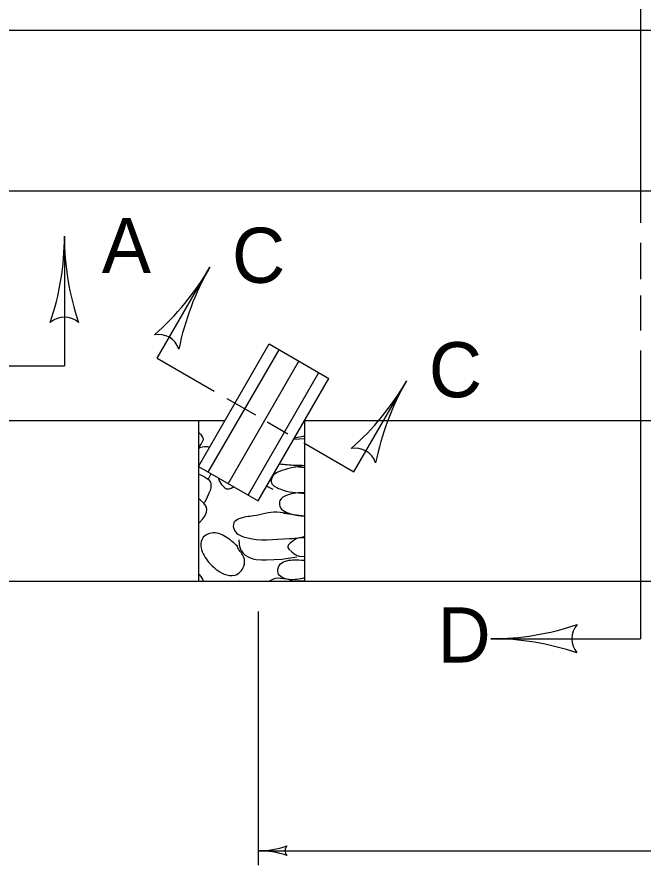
# Model space of a CAD drawing. Extents: x 1000 to 1036.3, y 1000 to 1071.3.
# Drawn here: x 1011.565 to 1014.291, y 1016.323 to 1020.015 of the extents above; entities that cross this region are included whole.
import ezdxf

# ---------------------------------------------------------------- set-up
doc = ezdxf.new("R2010")
doc.units = 0
doc.layers.add('Level 1', color=7, linetype='Continuous')

msp = doc.modelspace()

# ---------------------------------------------------------------- linework, layer by layer
at = {"layer": 'Level 1'}
for p, q in [((1014.2795, 1020.2078), (1014.2795, 1019.118)), ((1008.7359, 1019.9578), (1033.7641, 1019.9578)), ((1014.2795, 1019.7578), (1014.2795, 1019.118)), ((1011.2719, 1019.2578), (1014.7719, 1019.2578)), ((1011.7719, 1019.06), (1011.7719, 1018.4961)), ((1014.2795, 1019.0319), (1014.2795, 1018.874)), ((1012.1761, 1018.5291), (1012.4047, 1018.9249)), ((1014.2795, 1018.8023), (1014.2795, 1018.6492)), ((1012.355, 1018.0578), (1012.663, 1018.5913)), ((1012.663, 1018.5913), (1012.9228, 1018.4412)), ((1012.3983, 1018.0328), (1012.7063, 1018.5663)), ((1014.2795, 1018.5631), (1014.2795, 1017.3078)), ((1012.1761, 1018.5291), (1012.4233, 1018.3862)), ((1012.4849, 1017.9828), (1012.793, 1018.5162)), ((1010.9039, 1018.4961), (1011.7719, 1018.4961)), ((1012.5715, 1017.9328), (1012.8795, 1018.4663)), ((1012.6148, 1017.9078), (1012.9228, 1018.4413)), ((1013.0326, 1018.0341), (1013.2612, 1018.4299)), ((1012.4797, 1018.3537), (1012.6038, 1018.282)), ((1011.2719, 1018.2578), (1012.4705, 1018.2578)), ((1012.355, 1018.2578), (1012.355, 1017.5578)), ((1012.6549, 1018.2524), (1012.7453, 1018.2001)), ((1012.8169, 1018.2578), (1014.7719, 1018.2578)), ((1012.8169, 1018.2578), (1012.8169, 1017.5578)), ((1012.8169, 1018.1783), (1012.7712, 1018.1758)), ((1012.8138, 1018.1607), (1013.0326, 1018.0341)), ((1012.355, 1018.0578), (1012.6148, 1017.9078)), ((1012.8169, 1018.0522), (1012.7765, 1018.0558)), ((1012.6807, 1017.9573), (1012.6518, 1017.9718)), ((1012.8169, 1017.8408), (1012.7259, 1017.8534)), ((1008.7359, 1017.5578), (1033.7641, 1017.5578)), ((1012.8169, 1017.5603), (1012.7712, 1017.5578)), ((1012.6148, 1017.4267), (1012.6148, 1016.3225)), ((1013.6288, 1017.3078), (1014.2795, 1017.3078)), ((1012.6148, 1016.385), (1022.6148, 1016.385))]:
    msp.add_line(p, q, dxfattribs=at)
for points in [[(1012.355, 1018.2074), (1012.3583, 1018.205)], [(1012.3583, 1018.205), (1012.3663, 1018.1968)], [(1012.3663, 1018.1968), (1012.3709, 1018.19)], [(1012.3743, 1018.1704), (1012.3666, 1018.1563)], [(1012.3709, 1018.19), (1012.3735, 1018.1848)], [(1012.3735, 1018.1848), (1012.3754, 1018.1773)], [(1012.3753, 1018.1738), (1012.3743, 1018.1704)], [(1012.3754, 1018.1773), (1012.3753, 1018.1738)], [(1012.7803, 1018.1827), (1012.7737, 1018.1829)], [(1012.8116, 1018.1887), (1012.7803, 1018.1827)], [(1012.8169, 1018.1908), (1012.8116, 1018.1887)], [(1012.3585, 1018.146), (1012.355, 1018.1426)], [(1012.355, 1018.1351), (1012.3573, 1018.1374)], [(1012.3573, 1018.1374), (1012.3651, 1018.1418)], [(1012.3666, 1018.1563), (1012.3585, 1018.146)], [(1012.3651, 1018.1418), (1012.3812, 1018.1455)], [(1012.3812, 1018.1455), (1012.3943, 1018.1451)], [(1012.3943, 1018.1451), (1012.4038, 1018.1423)], [(1012.355, 1018.0238), (1012.3622, 1018.0225)], [(1012.3622, 1018.0225), (1012.3823, 1018.0133)], [(1012.4089, 1018.0265), (1012.3983, 1018.0026)], [(1012.409, 1018.0267), (1012.4089, 1018.0265)], [(1012.3823, 1018.0133), (1012.3912, 1018.0073)], [(1012.3912, 1018.0073), (1012.3973, 1018.0023)], [(1012.3973, 1018.0023), (1012.4047, 1017.9938)], [(1012.4047, 1017.9938), (1012.4073, 1017.989)], [(1012.4073, 1017.989), (1012.4089, 1017.9839)], [(1012.4427, 1018.0072), (1012.4428, 1018.0053)], [(1012.4428, 1018.0053), (1012.4463, 1017.9948)], [(1012.4463, 1017.9948), (1012.4565, 1017.9796)], [(1012.4058, 1017.9533), (1012.4009, 1017.9413)], [(1012.4091, 1017.9653), (1012.4058, 1017.9533)], [(1012.4089, 1017.9839), (1012.4099, 1017.9734)], [(1012.4099, 1017.9734), (1012.4091, 1017.9653)], [(1012.4565, 1017.9796), (1012.4702, 1017.9653)], [(1012.4702, 1017.9653), (1012.4741, 1017.9623)], [(1012.4741, 1017.9623), (1012.4778, 1017.9608)], [(1012.4778, 1017.9608), (1012.4848, 1017.9602)], [(1012.4848, 1017.9602), (1012.4902, 1017.961)], [(1012.4902, 1017.961), (1012.498, 1017.9638)], [(1012.498, 1017.9638), (1012.5048, 1017.9679)], [(1012.5048, 1017.9679), (1012.5074, 1017.9698)], [(1012.365, 1017.9107), (1012.355, 1017.917)], [(1012.3907, 1017.9163), (1012.3853, 1017.9061)], [(1012.4009, 1017.9413), (1012.3907, 1017.9163)], [(1012.3773, 1017.8998), (1012.365, 1017.9107)], [(1012.3839, 1017.8917), (1012.3773, 1017.8998)], [(1012.3826, 1017.9028), (1012.3797, 1017.9013)], [(1012.3853, 1017.9061), (1012.3826, 1017.9028)], [(1012.3903, 1017.8801), (1012.3839, 1017.8917)], [(1012.3922, 1017.8698), (1012.3903, 1017.8801)], [(1012.3743, 1017.8294), (1012.3828, 1017.8416)], [(1012.3828, 1017.8416), (1012.3878, 1017.8513)], [(1012.3878, 1017.8513), (1012.3905, 1017.8588)], [(1012.3905, 1017.8588), (1012.3922, 1017.8698)], [(1012.355, 1017.8097), (1012.3599, 1017.8135)], [(1012.3599, 1017.8135), (1012.3743, 1017.8294)], [(1012.5315, 1017.7388), (1012.5333, 1017.7202)], [(1012.7738, 1017.7388), (1012.7546, 1017.7244)], [(1012.7837, 1017.7442), (1012.7738, 1017.7388)], [(1012.7934, 1017.7467), (1012.7837, 1017.7442)], [(1012.7999, 1017.7472), (1012.7934, 1017.7467)], [(1012.8085, 1017.7468), (1012.7999, 1017.7472)], [(1012.8169, 1017.7454), (1012.8085, 1017.7468)], [(1012.5333, 1017.7202), (1012.5347, 1017.7109)], [(1012.5347, 1017.7109), (1012.5368, 1017.7016)], [(1012.5368, 1017.7016), (1012.5403, 1017.6932)], [(1012.5403, 1017.6932), (1012.5497, 1017.6803)], [(1012.7456, 1017.7133), (1012.7446, 1017.7096)], [(1012.7446, 1017.7096), (1012.7451, 1017.7053)], [(1012.7451, 1017.7053), (1012.7493, 1017.6977)], [(1012.7477, 1017.7171), (1012.7456, 1017.7133)], [(1012.7546, 1017.7244), (1012.7477, 1017.7171)], [(1012.7493, 1017.6977), (1012.7614, 1017.6862)], [(1012.5497, 1017.6803), (1012.5589, 1017.6723)], [(1012.5589, 1017.6723), (1012.5753, 1017.6627)], [(1012.5753, 1017.6627), (1012.5928, 1017.6563)], [(1012.5928, 1017.6563), (1012.6074, 1017.6531)], [(1012.6074, 1017.6531), (1012.6294, 1017.6508)], [(1012.6513, 1017.651), (1012.718, 1017.6549)], [(1012.718, 1017.6549), (1012.7845, 1017.6643)], [(1012.7614, 1017.6862), (1012.7765, 1017.6749)], [(1012.7765, 1017.6749), (1012.7825, 1017.6713)], [(1012.7825, 1017.6713), (1012.793, 1017.6675)], [(1012.793, 1017.6675), (1012.8088, 1017.6662)], [(1012.8088, 1017.6662), (1012.8169, 1017.6666)], [(1012.6294, 1017.6508), (1012.6513, 1017.651)], [(1012.355, 1017.5896), (1012.3583, 1017.5871)], [(1012.3583, 1017.5871), (1012.3663, 1017.5789)], [(1012.3663, 1017.5789), (1012.3709, 1017.5722)], [(1012.3709, 1017.5722), (1012.3735, 1017.567)], [(1012.3735, 1017.567), (1012.3754, 1017.5594)], [(1012.3754, 1017.5594), (1012.3753, 1017.5578)]]:
    msp.add_lwpolyline(points, dxfattribs=at)
for centre, radius, start, end in [((1010.6, 1019.06), 1.1719, 341.3472, 359.9939), ((1012.9438, 1019.06), 1.1719, 179.9878, 180), ((1012.9438, 1019.06), 1.1719, 180, 198.6688), ((1011.3899, 1019.511), 1.1719, 311.3385, 329.9852), ((1013.4195, 1018.3388), 1.1719, 149.9913, 168.6601), ((1013.4195, 1018.3388), 1.1719, 149.9791, 149.9913), ((1011.7718, 1018.6144), 0.0938, 48.7746, 130.8913), ((1012.1817, 1018.5391), 0.0938, 18.7659, 100.8826), ((1012.2464, 1019.016), 1.1719, 311.3385, 329.9852), ((1014.2759, 1017.8438), 1.1719, 149.9913, 168.6601), ((1014.2759, 1017.8438), 1.1719, 149.9791, 149.9913), ((1013.0382, 1018.0441), 0.0938, 18.7659, 100.8826), ((1013.6288, 1018.4797), 1.1719, 270, 288.6688), ((1014.0745, 1017.3077), 0.0938, 138.7746, 220.8913), ((1013.6288, 1018.4797), 1.1719, 269.9878, 270), ((1013.6288, 1016.136), 1.1719, 71.3472, 89.9939), ((1012.6148, 1016.7759), 0.3909, 270, 288.6688), ((1012.7634, 1016.385), 0.0313, 138.7746, 220.8913), ((1012.6148, 1016.7759), 0.3909, 269.9878, 270), ((1012.6148, 1015.9941), 0.3909, 71.3472, 89.9939)]:
    msp.add_arc(centre, radius, start, end, dxfattribs=at)
for points in [[(1012.8165, 1018.0612), (1012.7179, 1018.0398), (1012.678, 1018.0133), (1012.6727, 1017.9919), (1012.7099, 1017.9599), (1012.8169, 1017.9413)], [(1012.708, 1018.0693), (1012.7765, 1018.0638), (1012.8169, 1018.0627)], [(1012.8169, 1017.9441), (1012.7419, 1017.9333), (1012.7099, 1017.9093), (1012.7099, 1017.8853), (1012.7606, 1017.8508), (1012.8169, 1017.8418)], [(1012.7526, 1017.8508), (1012.6966, 1017.8588), (1012.5954, 1017.8428), (1012.5315, 1017.8294), (1012.5102, 1017.8134), (1012.5128, 1017.7788), (1012.5581, 1017.7495), (1012.7499, 1017.7442), (1012.8112, 1017.7522), (1012.8169, 1017.7543)], [(1012.5266, 1017.7093), (1012.4733, 1017.752), (1012.4121, 1017.768), (1012.3695, 1017.7387), (1012.3668, 1017.704), (1012.4014, 1017.6401), (1012.468, 1017.5895), (1012.5133, 1017.5842), (1012.5533, 1017.6242), (1012.5533, 1017.6614), (1012.5266, 1017.704), (1012.524, 1017.7093)], [(1012.8169, 1017.5726), (1012.7499, 1017.5658), (1012.7019, 1017.5951), (1012.7073, 1017.6271), (1012.7659, 1017.651), (1012.8169, 1017.6498)], [(1012.7659, 1017.5605), (1012.6673, 1017.5605), (1012.6635, 1017.5578)]]:
    msp.add_spline(points, degree=3, dxfattribs=at)

# ---------------------------------------------------------------- texts
for s, p in [('A', (1011.9347, 1018.9003)), ('C', (1012.5014, 1018.8574)), ('C', (1013.3584, 1018.3591)), ('D', (1013.3963, 1017.2043))]:
    msp.add_text(s, height=0.24, dxfattribs=at).set_placement(p)

doc.saveas('drawing.dxf')
